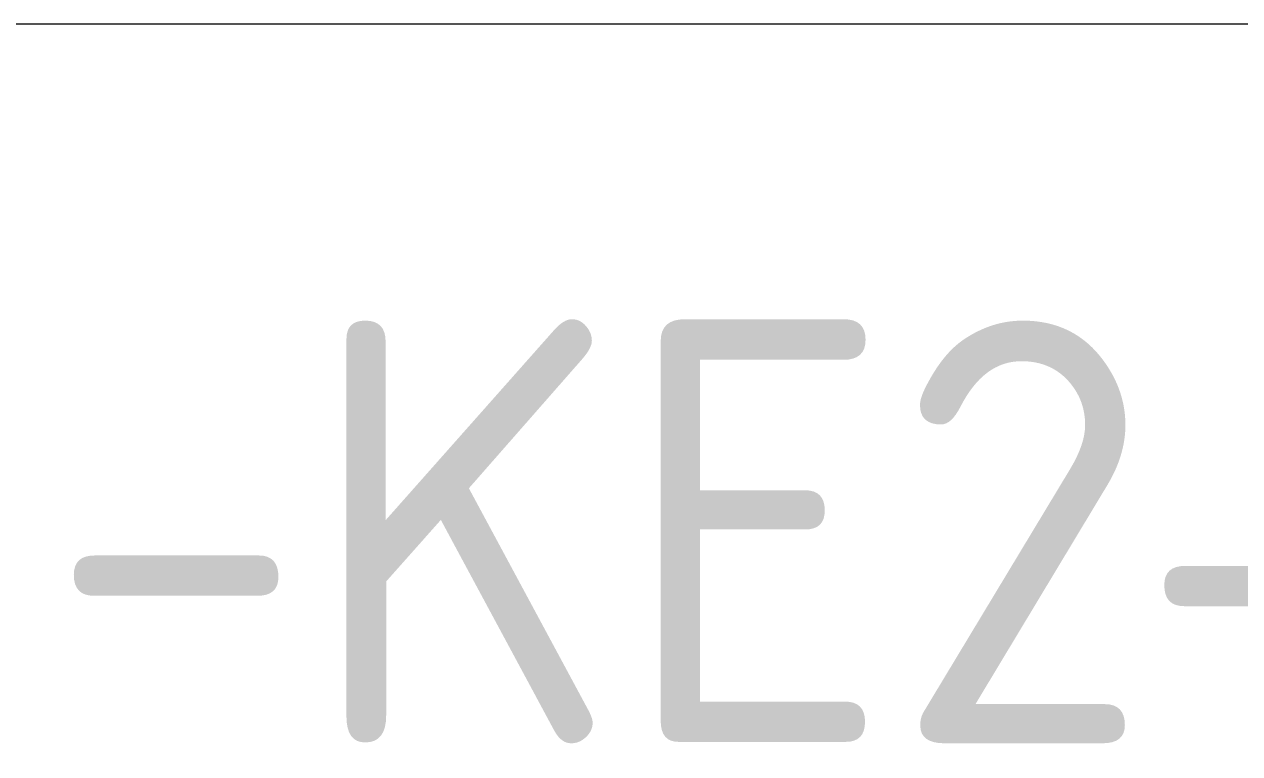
# Model space of a CAD drawing. Header units: millimetres. Extents: x 1359 to 3577, y 1333 to 3557.
# Drawn here: x 3109.2 to 3166.7, y 3320 to 3354.6 of the extents above; entities that cross this region are included whole.
import ezdxf
from ezdxf.enums import TextEntityAlignment as Align

# ---------------------------------------------------------------- set-up
doc = ezdxf.new("R2010")
doc.units = ezdxf.units.MM
doc.layers.add('000-PI-Oprema', color=30, linetype='Continuous', lineweight=5)
doc.layers.add('000-PI-ORMAR', color=2, linetype='Continuous')
doc.layers.add('002-PI-Kabelska kanalica', color=150, linetype='Continuous')
doc.styles.add('PI0', font='isocpeur.ttf', dxfattribs={"width": 0.9})

# ---------------------------------------------------------------- blocks, each defined once
blk = doc.blocks.new('montazna 2000x1000')
at = {"layer": '000-PI-ORMAR', "color": 0, "linetype": 'ByBlock', "lineweight": 0}
blk.add_line((855, 1893), (44, 1893), dxfattribs=at)
blk = doc.blocks.new('LL49 W 100-230V')
at = {"layer": '000-PI-Oprema', "color": 0, "linetype": 'ByBlock', "lineweight": 0, "ltscale": 0.25}
blk.add_line((46014.659, 36815.383), (45476.659, 36815.383), dxfattribs=at)

msp = doc.modelspace()

# ---------------------------------------------------------------- block references
at = {"layer": '002-PI-Kabelska kanalica', "color": 0, "linetype": 'ByBlock', "lineweight": 0}
for name, p in [('LL49 W 100-230V', (-42783.088, -33460.827)), ('montazna 2000x1000', (2513.071, 1461.556))]:
    msp.add_blockref(name, p, dxfattribs=at)

# ---------------------------------------------------------------- texts
at = {"layer": '002-PI-Kabelska kanalica', "color": 0, "linetype": 'ByBlock', "lineweight": 0, "style": 'PI0', "width": 0.9}
for s, p in [('-KE2', (3136.406, 3330.568)), ('-KE3', (3188.191, 3330.075))]:
    msp.add_text(s, height=20, dxfattribs=at).set_placement(p, align=Align.MIDDLE)

doc.saveas('drawing.dxf')
